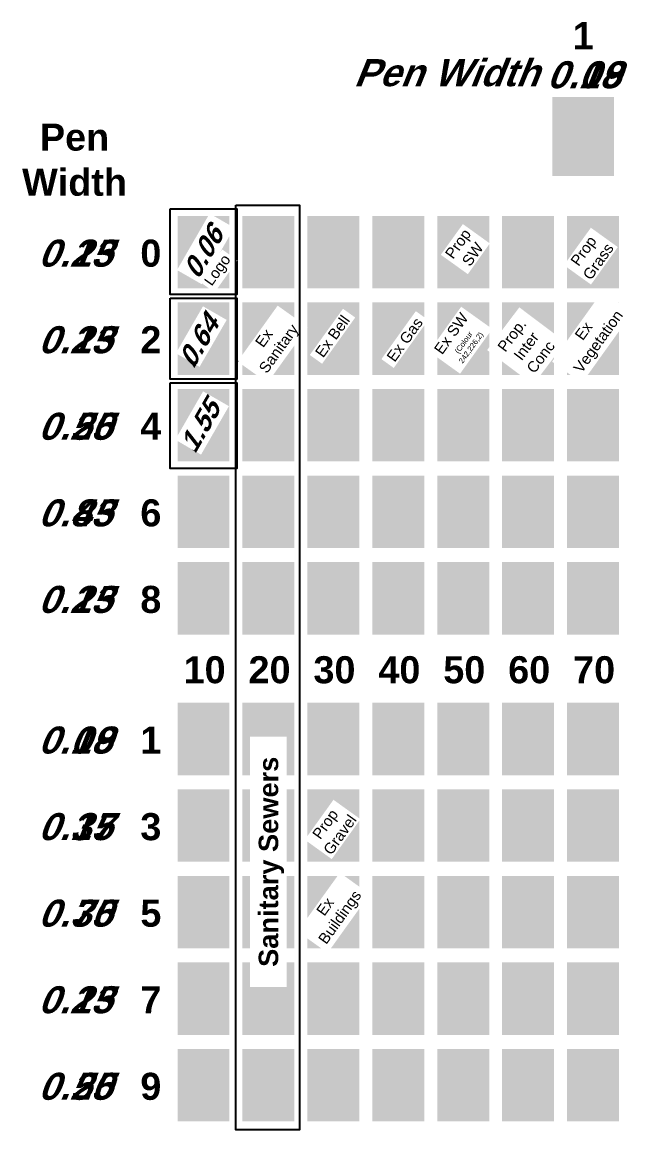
# Model space of a CAD drawing. Header units: inches. Extents: x -10 to 148, y -12 to 104.
# Drawn here: x -10.4 to 45.8, y 1.2 to 103.6 of the extents above; entities that cross this region are included whole.
import ezdxf
from ezdxf.enums import TextEntityAlignment as Align

# ---------------------------------------------------------------- set-up
doc = ezdxf.new("R2010")
doc.units = ezdxf.units.IN
doc.header["$MEASUREMENT"] = 0
for name, color, linetype in [('color blocks', 216, 'Continuous'), ('text', 216, 'Continuous'), ('text-half', 216, 'Continuous'), ('text-open-house', 212, 'Continuous'), ('text2', 212, 'Continuous')]:
    doc.layers.add(name, color=color, linetype=linetype)
doc.styles.get("Standard").update_dxf_attribs({"font": 'arialbd.ttf'})
doc.styles.add('style2', font='arial.ttf', dxfattribs={"height": 1})

# ---------------------------------------------------------------- blocks, each defined once
blk = doc.blocks.new('SWATCH')
at = {"color": 0}
blk.add_solid([(0, 0), (0, 6.7), (4.8, 0), (4.8, 6.7)], dxfattribs=at)

msp = doc.modelspace()

# ---------------------------------------------------------------- linework, layer by layer
at = {"color": 214}
for points in [[(3.32, 86.35), (9.47, 86.35), (9.47, 78.44), (3.32, 78.44)], [(3.32, 70.26), (9.47, 70.26), (9.47, 62.35), (3.32, 62.35)]]:
    msp.add_lwpolyline(points, close=True, dxfattribs=at)
at = {"layer": 'color blocks', "color": 1}
msp.add_solid([(38.64, 89.37), (38.64, 96.68), (44.33, 89.37), (44.33, 96.68)], dxfattribs=at)

# ---------------------------------------------------------------- block references
at = {"layer": 'color blocks', "color": 10}
msp.add_blockref('SWATCH', (4, 79), dxfattribs=at)
at = {"layer": 'color blocks', "color": 20}
msp.add_blockref('SWATCH', (10, 79), dxfattribs=at)
at = {"layer": 'color blocks', "color": 30}
msp.add_blockref('SWATCH', (16, 79), dxfattribs=at)
at = {"layer": 'color blocks', "color": 40}
msp.add_blockref('SWATCH', (22, 79), dxfattribs=at)
at = {"layer": 'color blocks', "color": 50}
msp.add_blockref('SWATCH', (28, 79), dxfattribs=at)
at = {"layer": 'color blocks', "color": 60}
msp.add_blockref('SWATCH', (34, 79), dxfattribs=at)
at = {"layer": 'color blocks', "color": 70}
msp.add_blockref('SWATCH', (40, 79), dxfattribs=at)
at = {"layer": 'color blocks', "color": 12}
msp.add_blockref('SWATCH', (4, 71), dxfattribs=at)
at = {"layer": 'color blocks', "color": 22}
msp.add_blockref('SWATCH', (10, 71), dxfattribs=at)
at = {"layer": 'color blocks', "color": 32}
msp.add_blockref('SWATCH', (16, 71), dxfattribs=at)
at = {"layer": 'color blocks', "color": 42}
msp.add_blockref('SWATCH', (22, 71), dxfattribs=at)
at = {"layer": 'color blocks', "color": 52}
msp.add_blockref('SWATCH', (28, 71), dxfattribs=at)
at = {"layer": 'color blocks', "color": 62}
msp.add_blockref('SWATCH', (34, 71), dxfattribs=at)
at = {"layer": 'color blocks', "color": 72}
msp.add_blockref('SWATCH', (40, 71), dxfattribs=at)
at = {"layer": 'color blocks', "color": 14}
msp.add_blockref('SWATCH', (4, 63), dxfattribs=at)
at = {"layer": 'color blocks', "color": 24}
msp.add_blockref('SWATCH', (10, 63), dxfattribs=at)
at = {"layer": 'color blocks', "color": 34}
msp.add_blockref('SWATCH', (16, 63), dxfattribs=at)
at = {"layer": 'color blocks', "color": 44}
msp.add_blockref('SWATCH', (22, 63), dxfattribs=at)
at = {"layer": 'color blocks', "color": 54}
msp.add_blockref('SWATCH', (28, 63), dxfattribs=at)
at = {"layer": 'color blocks', "color": 64}
msp.add_blockref('SWATCH', (34, 63), dxfattribs=at)
at = {"layer": 'color blocks', "color": 74}
msp.add_blockref('SWATCH', (40, 63), dxfattribs=at)
at = {"layer": 'color blocks', "color": 16}
msp.add_blockref('SWATCH', (4, 55), dxfattribs=at)
at = {"layer": 'color blocks', "color": 26}
msp.add_blockref('SWATCH', (10, 55), dxfattribs=at)
at = {"layer": 'color blocks', "color": 36}
msp.add_blockref('SWATCH', (16, 55), dxfattribs=at)
at = {"layer": 'color blocks', "color": 46}
msp.add_blockref('SWATCH', (22, 55), dxfattribs=at)
at = {"layer": 'color blocks', "color": 56}
msp.add_blockref('SWATCH', (28, 55), dxfattribs=at)
at = {"layer": 'color blocks', "color": 66}
msp.add_blockref('SWATCH', (34, 55), dxfattribs=at)
at = {"layer": 'color blocks', "color": 76}
msp.add_blockref('SWATCH', (40, 55), dxfattribs=at)
at = {"layer": 'color blocks', "color": 18}
msp.add_blockref('SWATCH', (4, 47), dxfattribs=at)
at = {"layer": 'color blocks', "color": 28}
msp.add_blockref('SWATCH', (10, 47), dxfattribs=at)
at = {"layer": 'color blocks', "color": 38}
msp.add_blockref('SWATCH', (16, 47), dxfattribs=at)
at = {"layer": 'color blocks', "color": 48}
msp.add_blockref('SWATCH', (22, 47), dxfattribs=at)
at = {"layer": 'color blocks', "color": 58}
msp.add_blockref('SWATCH', (28, 47), dxfattribs=at)
at = {"layer": 'color blocks', "color": 68}
msp.add_blockref('SWATCH', (34, 47), dxfattribs=at)
at = {"layer": 'color blocks', "color": 78}
msp.add_blockref('SWATCH', (40, 47), dxfattribs=at)
at = {"layer": 'color blocks', "color": 11}
msp.add_blockref('SWATCH', (4, 34), dxfattribs=at)
at = {"layer": 'color blocks', "color": 21}
msp.add_blockref('SWATCH', (10, 34), dxfattribs=at)
at = {"layer": 'color blocks', "color": 31}
msp.add_blockref('SWATCH', (16, 34), dxfattribs=at)
at = {"layer": 'color blocks', "color": 41}
msp.add_blockref('SWATCH', (22, 34), dxfattribs=at)
at = {"layer": 'color blocks', "color": 51}
msp.add_blockref('SWATCH', (28, 34), dxfattribs=at)
at = {"layer": 'color blocks', "color": 61}
msp.add_blockref('SWATCH', (34, 34), dxfattribs=at)
at = {"layer": 'color blocks', "color": 71}
msp.add_blockref('SWATCH', (40, 34), dxfattribs=at)
at = {"layer": 'color blocks', "color": 13}
msp.add_blockref('SWATCH', (4, 26), dxfattribs=at)
at = {"layer": 'color blocks', "color": 23}
msp.add_blockref('SWATCH', (10, 26), dxfattribs=at)
at = {"layer": 'color blocks', "color": 33}
msp.add_blockref('SWATCH', (16, 26), dxfattribs=at)
at = {"layer": 'color blocks', "color": 43}
msp.add_blockref('SWATCH', (22, 26), dxfattribs=at)
at = {"layer": 'color blocks', "color": 53}
msp.add_blockref('SWATCH', (28, 26), dxfattribs=at)
at = {"layer": 'color blocks', "color": 63}
msp.add_blockref('SWATCH', (34, 26), dxfattribs=at)
at = {"layer": 'color blocks', "color": 73}
msp.add_blockref('SWATCH', (40, 26), dxfattribs=at)
at = {"layer": 'color blocks', "color": 15}
msp.add_blockref('SWATCH', (4, 18), dxfattribs=at)
at = {"layer": 'color blocks', "color": 25}
msp.add_blockref('SWATCH', (10, 18), dxfattribs=at)
at = {"layer": 'color blocks', "color": 35}
msp.add_blockref('SWATCH', (16, 18), dxfattribs=at)
at = {"layer": 'color blocks', "color": 45}
msp.add_blockref('SWATCH', (22, 18), dxfattribs=at)
at = {"layer": 'color blocks', "color": 55}
msp.add_blockref('SWATCH', (28, 18), dxfattribs=at)
at = {"layer": 'color blocks', "color": 65}
msp.add_blockref('SWATCH', (34, 18), dxfattribs=at)
at = {"layer": 'color blocks', "color": 75}
msp.add_blockref('SWATCH', (40, 18), dxfattribs=at)
at = {"layer": 'color blocks', "color": 17}
msp.add_blockref('SWATCH', (4, 10), dxfattribs=at)
at = {"layer": 'color blocks', "color": 27}
msp.add_blockref('SWATCH', (10, 10), dxfattribs=at)
at = {"layer": 'color blocks', "color": 37}
msp.add_blockref('SWATCH', (16, 10), dxfattribs=at)
at = {"layer": 'color blocks', "color": 47}
msp.add_blockref('SWATCH', (22, 10), dxfattribs=at)
at = {"layer": 'color blocks', "color": 57}
msp.add_blockref('SWATCH', (28, 10), dxfattribs=at)
at = {"layer": 'color blocks', "color": 67}
msp.add_blockref('SWATCH', (34, 10), dxfattribs=at)
at = {"layer": 'color blocks', "color": 77}
msp.add_blockref('SWATCH', (40, 10), dxfattribs=at)
at = {"layer": 'color blocks', "color": 19}
msp.add_blockref('SWATCH', (4, 2), dxfattribs=at)
at = {"layer": 'color blocks', "color": 29}
msp.add_blockref('SWATCH', (10, 2), dxfattribs=at)
at = {"layer": 'color blocks', "color": 39}
msp.add_blockref('SWATCH', (16, 2), dxfattribs=at)
at = {"layer": 'color blocks', "color": 49}
msp.add_blockref('SWATCH', (22, 2), dxfattribs=at)
at = {"layer": 'color blocks', "color": 59}
msp.add_blockref('SWATCH', (28, 2), dxfattribs=at)
at = {"layer": 'color blocks', "color": 69}
msp.add_blockref('SWATCH', (34, 2), dxfattribs=at)
at = {"layer": 'color blocks', "color": 79}
msp.add_blockref('SWATCH', (40, 2), dxfattribs=at)

# ---------------------------------------------------------------- texts
at = {"layer": 'text', "color": 7}
for s, p in [('1', (41.49, 101.1)), ('1', (41.49, 101.1)), ('10', (6.5, 42.5)), ('10', (6.5, 42.5)), ('20', (12.5, 42.5)), ('20', (12.5, 42.5))]:
    msp.add_text(s, height=2.5, dxfattribs=at).set_placement(p, align=Align.CENTER)
at = {"layer": 'text', "color": 7, "oblique": 22}
for s, p in [('Pen Width', (28.8, 97.68)), ('Pen Width', (28.8, 97.68)), ('0.18', (41.49, 97.49)), ('0.18', (41.49, 97.49)), ('0.25', (-5.52, 81)), ('0.25', (-5.52, 81)), ('0.25', (-5.52, 73)), ('0.25', (-5.52, 73)), ('0.50', (-5.52, 65)), ('0.50', (-5.52, 65)), ('0.85', (-5.52, 57)), ('0.85', (-5.52, 57)), ('0.25', (-5.52, 49)), ('0.25', (-5.52, 49)), ('0.18', (-5.52, 36)), ('0.18', (-5.52, 36)), ('0.35', (-5.52, 28)), ('0.35', (-5.52, 28)), ('0.70', (-5.52, 20)), ('0.70', (-5.52, 20)), ('0.25', (-5.52, 12)), ('0.25', (-5.52, 12)), ('0.50', (-5.52, 4)), ('0.50', (-5.52, 4))]:
    msp.add_text(s, height=2.5, dxfattribs=at).set_placement(p, align=Align.CENTER)
at = {"layer": 'text', "color": 7}
for s, p in [('0', (2.5, 81)), ('0', (2.5, 81)), ('2', (2.5, 73)), ('2', (2.5, 73)), ('4', (2.5, 65)), ('4', (2.5, 65)), ('6', (2.5, 57)), ('6', (2.5, 57)), ('8', (2.5, 49)), ('8', (2.5, 49)), ('1', (2.5, 36)), ('1', (2.5, 36)), ('3', (2.5, 28)), ('3', (2.5, 28)), ('5', (2.5, 20)), ('5', (2.5, 20)), ('7', (2.5, 12)), ('7', (2.5, 12)), ('9', (2.5, 4)), ('9', (2.5, 4))]:
    msp.add_text(s, height=2.5, dxfattribs=at).set_placement(p, align=Align.RIGHT)
at = {"layer": 'text', "color": 7, "insert": (-5.52, 87.52), "char_height": 2.5, "width": 9.1017, "attachment_point": 8}
msp.add_mtext('Pen Width', dxfattribs=at)
msp.add_mtext('Pen Width', dxfattribs=at)
at = {"layer": 'text-half', "color": 7}
for s, p in [('1', (41.49, 101.1)), ('1', (41.49, 101.1)), ('10', (6.5, 42.5)), ('10', (6.5, 42.5)), ('20', (12.5, 42.5)), ('20', (12.5, 42.5))]:
    msp.add_text(s, height=2.5, dxfattribs=at).set_placement(p, align=Align.CENTER)
at = {"layer": 'text-half', "color": 7, "oblique": 22}
for s, p in [('Pen Width', (28.8, 97.68)), ('Pen Width', (28.8, 97.68)), ('0.09', (41.49, 97.49)), ('0.13', (-5.52, 81)), ('0.13', (-5.52, 73)), ('0.25', (-5.52, 65)), ('0.43', (-5.52, 57)), ('0.13', (-5.52, 49)), ('0.09', (-5.52, 36)), ('0.17', (-5.52, 28)), ('0.35', (-5.52, 20)), ('0.13', (-5.52, 12)), ('0.25', (-5.52, 4))]:
    msp.add_text(s, height=2.5, dxfattribs=at).set_placement(p, align=Align.CENTER)
at = {"layer": 'text-half', "color": 7}
for s, p in [('0', (2.5, 81)), ('0', (2.5, 81)), ('2', (2.5, 73)), ('2', (2.5, 73)), ('4', (2.5, 65)), ('4', (2.5, 65)), ('6', (2.5, 57)), ('6', (2.5, 57)), ('8', (2.5, 49)), ('8', (2.5, 49)), ('3', (2.5, 28)), ('3', (2.5, 28)), ('5', (2.5, 20)), ('5', (2.5, 20)), ('7', (2.5, 12)), ('7', (2.5, 12)), ('9', (2.5, 4)), ('9', (2.5, 4))]:
    msp.add_text(s, height=2.5, dxfattribs=at).set_placement(p, align=Align.RIGHT)
at = {"layer": 'text-half', "color": 7, "insert": (-5.52, 87.52), "char_height": 2.5, "width": 9.1017, "attachment_point": 8}
msp.add_mtext('Pen Width', dxfattribs=at)
msp.add_mtext('Pen Width', dxfattribs=at)

# ---------------------------------------------------------------- wipeouts: each hides what was drawn before it
for points in [[(16.05, 41.84), (20.95, 41.84), (20.95, 45.66), (16.05, 45.66)], [(22.09, 41.88), (26.91, 41.88), (26.91, 45.52), (22.09, 45.52)], [(28.11, 41.85), (32.89, 41.85), (32.89, 45.51), (28.11, 45.51)], [(34.05, 41.88), (38.95, 41.88), (38.95, 45.52), (34.05, 45.52)], [(40.09, 41.88), (44.91, 41.88), (44.91, 45.52), (40.09, 45.52)]]:
    msp.add_wipeout(points).dxf.layer = 'text'

# ---------------------------------------------------------------- next in the draw order: texts
at = {"layer": 'text', "color": 7}
for s, p in [('30', (18.5, 42.5)), ('40', (24.5, 42.5)), ('50', (30.5, 42.5)), ('60', (36.5, 42.5)), ('70', (42.5, 42.5))]:
    msp.add_text(s, height=2.5, dxfattribs=at).set_placement(p, align=Align.CENTER)

# ---------------------------------------------------------------- next in the draw order: wipeouts: each hides what was drawn before it
for points, layer in [([(6.23, 79.38), (9.24, 84.6), (6.96, 85.91), (3.95, 80.69)], 'color blocks'), ([(6.03, 71.74), (8.54, 76.08), (6.35, 77.34), (3.85, 73)], 'color blocks'), ([(6.17, 63.63), (8.75, 68.11), (6.36, 69.48), (3.79, 65.01)], 'color blocks'), ([(14.09, 14.44), (14.09, 37.56), (10.71, 37.56), (10.71, 14.44)], 'color blocks'), ([(30.83, 80.31), (32.86, 83.15), (30.37, 84.94), (28.33, 82.1)], 'text-open-house'), ([(42.21, 79.35), (44.69, 82.81), (42.2, 84.6), (39.71, 81.14)], 'text-open-house'), ([(18.25, 26.25), (20.9, 29.94), (18.41, 31.73), (15.76, 28.04)], 'text-open-house'), ([(41.37, 70.24), (46.04, 76.76), (43.28, 78.74), (38.61, 72.22)], 'text2'), ([(12.31, 70.26), (16.02, 75.42), (13.25, 77.4), (9.55, 72.24)], 'text2'), ([(23.98, 71.64), (27.16, 76.07), (26.02, 76.89), (22.84, 72.46)], 'text2'), ([(17.87, 17.58), (21.76, 23.01), (19, 24.99), (15.1, 19.56)], 'text2')]:
    msp.add_wipeout(points).dxf.layer = layer

# ---------------------------------------------------------------- next in the draw order: linework, layer by layer
at = {"color": 214}
msp.add_lwpolyline([(3.32, 78.08), (9.47, 78.08), (9.47, 70.61), (3.32, 70.61)], close=True, dxfattribs=at)

# ---------------------------------------------------------------- next in the draw order: texts
at = {"layer": 'color blocks', "color": 7, "oblique": 22}
for s, p in [('0.06', (7.13, 81.85)), ('1.27', (6.7, 73.62)), ('3.10', (6.84, 65.76))]:
    msp.add_text(s, height=1.8, rotation=60.0561, dxfattribs=at).set_placement(p, align=Align.CENTER)
at = {"layer": 'color blocks', "color": 7}
msp.add_text('Sanitary Sewers', height=1.8, rotation=90, dxfattribs=at).set_placement((13.3, 26), align=Align.CENTER)
at = {"layer": 'text-open-house', "char_height": 1, "width": 5.0896, "attachment_point": 5, "rotation": 54.3427, "style": 'style2'}
for s, insert in [('Prop SW', (30.6, 82.63)), ('Prop Grass', (42.2, 81.97)), ('Prop Gravel', (18.33, 28.99))]:
    msp.add_mtext(s, dxfattribs=dict(at, insert=insert))
at = {"layer": 'text2', "char_height": 1, "width": 5.0896, "attachment_point": 5, "rotation": 54.3427, "style": 'style2'}
for s, insert in [('Ex Vegetation', (42.32, 74.49)), ('Ex Gas', (25, 74.26)), ('Ex Sanitary', (12.78, 73.83)), ('Ex Buildings', (18.43, 21.29))]:
    msp.add_mtext(s, dxfattribs=dict(at, insert=insert))

# ---------------------------------------------------------------- next in the draw order: wipeouts: each hides what was drawn before it
for points, layer in [([(16.05, 41.84), (20.95, 41.84), (20.95, 45.66), (16.05, 45.66)], 'text'), ([(22.09, 41.88), (26.91, 41.88), (26.91, 45.52), (22.09, 45.52)], 'text'), ([(28.11, 41.85), (32.89, 41.85), (32.89, 45.51), (28.11, 45.51)], 'text'), ([(34.05, 41.88), (38.95, 41.88), (38.95, 45.52), (34.05, 45.52)], 'text'), ([(40.09, 41.88), (44.91, 41.88), (44.91, 45.52), (40.09, 45.52)], 'text'), ([(30.11, 71.11), (33.08, 75.25), (30.21, 77.3), (27.25, 73.16)], 'text-open-house'), ([(17.36, 72.03), (20.42, 76.3), (19.29, 77.11), (16.22, 72.84)], 'text2')]:
    msp.add_wipeout(points).dxf.layer = layer

# ---------------------------------------------------------------- next in the draw order: texts
at = {"layer": 'text', "color": 7}
for s, p in [('30', (18.5, 42.5)), ('40', (24.5, 42.5)), ('50', (30.5, 42.5)), ('60', (36.5, 42.5)), ('70', (42.5, 42.5))]:
    msp.add_text(s, height=2.5, dxfattribs=at).set_placement(p, align=Align.CENTER)
at = {"layer": 'text-open-house', "insert": (30.16, 74.2), "char_height": 1, "width": 5.0896, "attachment_point": 5, "rotation": 54.3427, "style": 'style2'}
msp.add_mtext('Ex SW\\P{\\H0.5x;\\C211;(Colour 242,226,2)}', dxfattribs=at)
at = {"layer": 'text2', "insert": (18.32, 74.57), "char_height": 1, "width": 5.0896, "attachment_point": 5, "rotation": 54.3427, "style": 'style2'}
msp.add_mtext('Ex Bell', dxfattribs=at)

# ---------------------------------------------------------------- next in the draw order: wipeouts: each hides what was drawn before it
for points, layer in [([(6.03, 71.74), (8.54, 76.08), (6.35, 77.34), (3.85, 73)], 'text-half'), ([(6.17, 63.63), (8.75, 68.11), (6.36, 69.48), (3.79, 65.01)], 'text-half'), ([(7.42, 78.63), (9.54, 81.58), (8.13, 82.59), (6.01, 79.64)], 'text2')]:
    msp.add_wipeout(points).dxf.layer = layer

# ---------------------------------------------------------------- next in the draw order: texts
at = {"layer": 'text-half', "color": 7, "oblique": 22}
for s, p in [('0.64', (6.7, 73.62)), ('1.55', (6.84, 65.76))]:
    msp.add_text(s, height=1.8, rotation=60.0561, dxfattribs=at).set_placement(p, align=Align.CENTER)
at = {"layer": 'text-open-house', "insert": (33.31, 73.39), "char_height": 1, "width": 3.9462, "attachment_point": 1, "rotation": 53.0246, "style": 'style2', "bg_fill": 3, "box_fill_scale": 1.5, "bg_fill_color": 256, "bg_fill_transparency": 14123616}
msp.add_mtext('\\pxqc;Prop.\\PInter\\PConc', dxfattribs=at)
at = {"layer": 'text2', "insert": (7.77, 80.61), "char_height": 1, "width": 5.0896, "attachment_point": 5, "rotation": 54.3427, "style": 'style2'}
msp.add_mtext('Logo', dxfattribs=at)

# ---------------------------------------------------------------- next in the draw order: wipeouts: each hides what was drawn before it
for points in [[(16.05, 41.84), (20.95, 41.84), (20.95, 45.66), (16.05, 45.66)], [(22.09, 41.88), (26.91, 41.88), (26.91, 45.52), (22.09, 45.52)], [(28.11, 41.85), (32.89, 41.85), (32.89, 45.51), (28.11, 45.51)], [(34.05, 41.88), (38.95, 41.88), (38.95, 45.52), (34.05, 45.52)], [(40.09, 41.88), (44.91, 41.88), (44.91, 45.52), (40.09, 45.52)]]:
    msp.add_wipeout(points).dxf.layer = 'text-half'

# ---------------------------------------------------------------- next in the draw order: texts
at = {"layer": 'text-half', "color": 7}
for s, p in [('30', (18.5, 42.5)), ('40', (24.5, 42.5)), ('50', (30.5, 42.5)), ('60', (36.5, 42.5)), ('70', (42.5, 42.5))]:
    msp.add_text(s, height=2.5, dxfattribs=at).set_placement(p, align=Align.CENTER)

# ---------------------------------------------------------------- next in the draw order: wipeouts: each hides what was drawn before it
msp.add_wipeout([(6.23, 79.38), (9.24, 84.6), (6.96, 85.91), (3.95, 80.69)]).dxf.layer = 'text-half'

# ---------------------------------------------------------------- next in the draw order: linework, layer by layer
at = {"color": 214}
msp.add_lwpolyline([(9.38, 86.69), (15.27, 86.69), (15.27, 1.23), (9.38, 1.23)], close=True, dxfattribs=at)

# ---------------------------------------------------------------- next in the draw order: texts
at = {"layer": 'text-half', "color": 7, "oblique": 22}
msp.add_text('0.06', height=1.8, rotation=60.0561, dxfattribs=at).set_placement((7.13, 81.85), align=Align.CENTER)

# ---------------------------------------------------------------- next in the draw order: wipeouts: each hides what was drawn before it
for points in [[(16.05, 41.84), (20.95, 41.84), (20.95, 45.66), (16.05, 45.66)], [(22.09, 41.88), (26.91, 41.88), (26.91, 45.52), (22.09, 45.52)], [(28.11, 41.85), (32.89, 41.85), (32.89, 45.51), (28.11, 45.51)], [(34.05, 41.88), (38.95, 41.88), (38.95, 45.52), (34.05, 45.52)], [(40.09, 41.88), (44.91, 41.88), (44.91, 45.52), (40.09, 45.52)]]:
    msp.add_wipeout(points).dxf.layer = 'text-half'

# ---------------------------------------------------------------- next in the draw order: texts
at = {"layer": 'text-half', "color": 7}
for s, p in [('30', (18.5, 42.5)), ('40', (24.5, 42.5)), ('50', (30.5, 42.5)), ('60', (36.5, 42.5)), ('70', (42.5, 42.5))]:
    msp.add_text(s, height=2.5, dxfattribs=at).set_placement(p, align=Align.CENTER)

doc.saveas('drawing.dxf')
